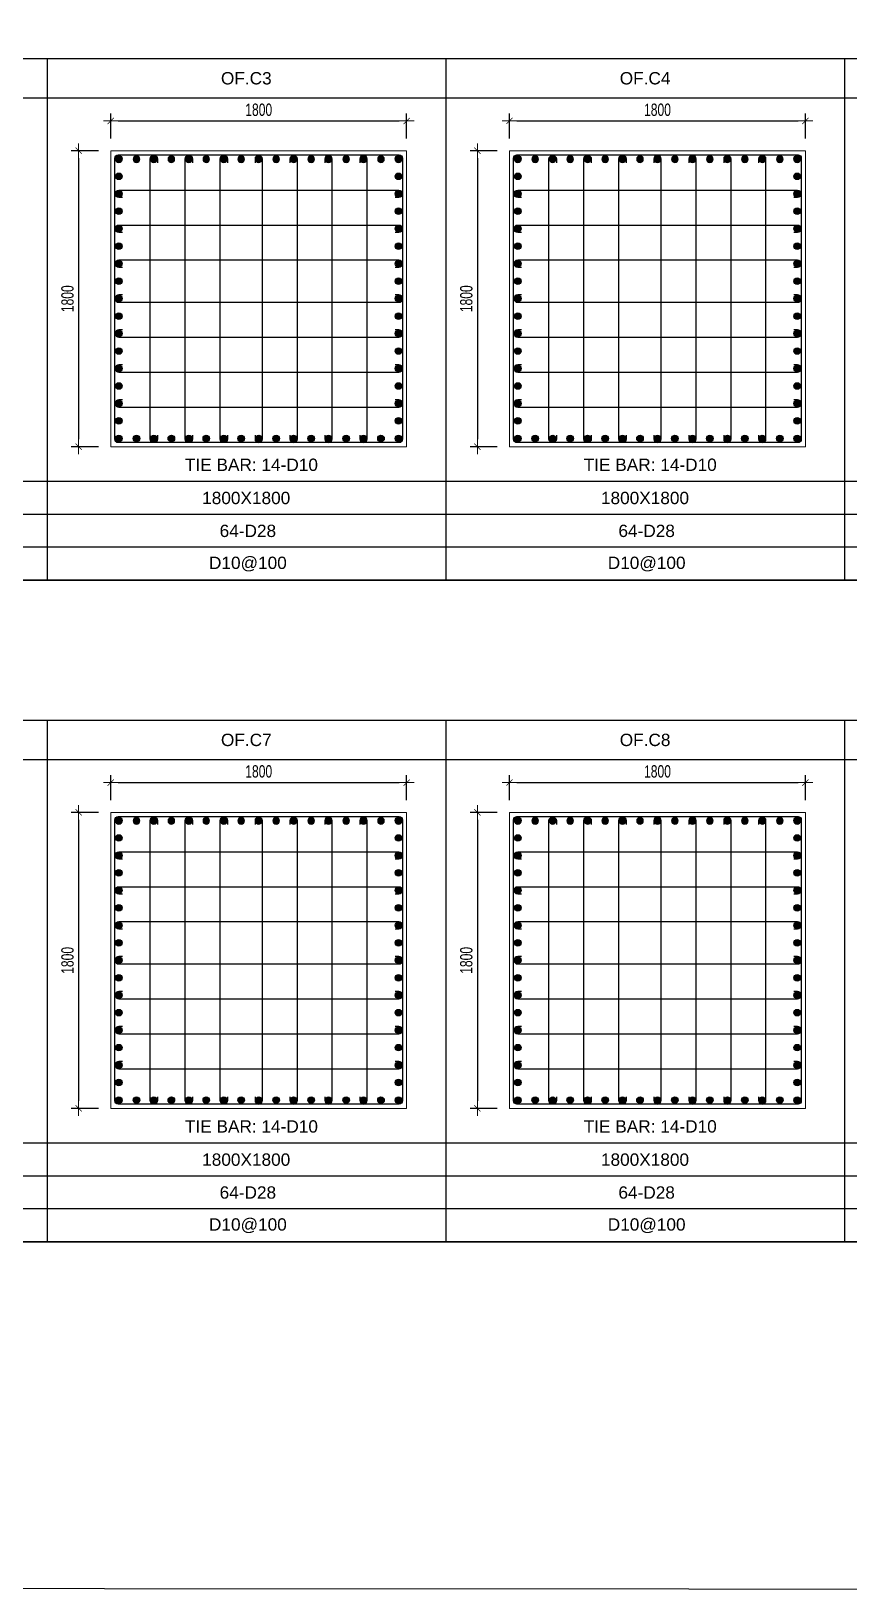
# Model space of a CAD drawing. Header units: millimetres. Extents: x 458085 to 481415, y 87765 to 165974.
# Drawn here: x 464755 to 469729, y 108981 to 118461 of the extents above; entities that cross this region are included whole.
import ezdxf
from ezdxf.enums import TextEntityAlignment as Align

# ---------------------------------------------------------------- set-up
doc = ezdxf.new("R2010")
doc.units = ezdxf.units.MM
doc.linetypes.add('CENTER2', pattern=[1.125, 0.75, -0.125, 0.125, -0.125])
doc.layers.get('Defpoints').update_dxf_attribs({"color": 151, "lineweight": 9})
for name, color, linetype in [('2', 2, 'Continuous'), ('A-ANNO-LEAD', 4, 'Continuous'), ('CEN', 1, 'CENTER2'), ('STL', 3, 'Continuous'), ('TIT1', 3, 'Continuous')]:
    doc.layers.add(name, color=color, linetype=linetype)
doc.layers.add('NDC_S_CONTINUOUS', color=3, linetype='Continuous', lineweight=20)
doc.layers.add('NDC_S_DIM', color=1, linetype='Continuous', lineweight=15)
doc.styles.add('NDC_ARIAL', font='arial.ttf', dxfattribs={"width": 0.85})
doc.styles.add('NDC_DIM', font='', dxfattribs={"width": 0.75})
doc.styles.get('NDC_DIM').set_extended_font_data('Dotum')
doc.dimstyles.new('NDC_dim_30', dxfattribs={"dimscale": 30, "dimtxt": 2.5, "dimasz": 1.5, "dimexe": 1.5, "dimexo": 2.5, "dimgap": 1, "dimtad": 1, "dimdec": 0, "dimzin": 0, "dimdsep": 46, "dimtxsty": 'NDC_DIM', "dimblk": 'DIMMARK', "dimcen": 0.09, "dimdle": 1.2, "dimclrd": 1, "dimclre": 1, "dimclrt": 3, "dimadec": 0, "dimazin": 0, "dimtfac": 1, "dimtdec": 0, "dimtix": 1, "dimtofl": 0, "dimtmove": 0, "dimatfit": 3, "dimfxl": 8, "dimfxlon": 1, "dimtolj": 1, "dimtzin": 0, "dimarcsym": 0})

# ---------------------------------------------------------------- blocks, each defined once
blk = doc.blocks.new('DIMMARK')
at = {"layer": 'NDC_S_DIM', "color": 1}
blk.add_line((-1.5, 0), (1, 0), dxfattribs=at)
at = {"layer": 'NDC_S_DIM', "color": 2, "const_width": 0.1}
blk.add_lwpolyline([(-0.42, -0.42), (0.42, 0.42)], dxfattribs=at)
blk = doc.blocks.new('*D207')
at = {"layer": 'Defpoints', "color": 0, "ltscale": 40, "transparency": 16777216}
for p in [(467039, 117915.5), (465239, 117733.9), (467039, 117733.9)]:
    blk.add_point(p, dxfattribs=at)
at = {"layer": 'NDC_S_DIM', "color": 1, "lineweight": -2, "ltscale": 40, "transparency": 16777216}
for p, q in [((465239, 117808.9), (465239, 117960.5)), ((467039, 117808.9), (467039, 117960.5)), ((465284, 117915.5), (466994, 117915.5))]:
    blk.add_line(p, q, dxfattribs=at)
at = {"layer": 'NDC_S_DIM', "color": 1, "lineweight": -2, "ltscale": 40, "transparency": 16777216, "xscale": 45, "yscale": 45, "zscale": 45, "rotation": 180}
blk.add_blockref('DIMMARK', (465239, 117915.5), dxfattribs=at)
at = {"layer": 'NDC_S_DIM', "color": 1, "lineweight": -2, "ltscale": 40, "transparency": 16777216, "xscale": 45, "yscale": 45, "zscale": 45}
blk.add_blockref('DIMMARK', (467039, 117915.5), dxfattribs=at)
at = {"layer": 'NDC_S_DIM', "color": 3, "ltscale": 40, "transparency": 16777216, "insert": (466139, 117983), "char_height": 75, "attachment_point": 5, "style": 'NDC_DIM'}
blk.add_mtext('\\A1;1800', dxfattribs=at)
blk = doc.blocks.new('*D208')
at = {"layer": 'Defpoints', "color": 0, "ltscale": 40, "transparency": 16777216}
for p in [(465239, 117733.9), (465043.6, 115933.9), (465239, 115933.9)]:
    blk.add_point(p, dxfattribs=at)
at = {"layer": 'NDC_S_DIM', "color": 1, "lineweight": -2, "ltscale": 40, "transparency": 16777216}
for p, q in [((465164, 117733.9), (464998.6, 117733.9)), ((465043.6, 117688.9), (465043.6, 115978.9)), ((465164, 115933.9), (464998.6, 115933.9))]:
    blk.add_line(p, q, dxfattribs=at)
at = {"layer": 'NDC_S_DIM', "color": 1, "lineweight": -2, "ltscale": 40, "transparency": 16777216, "xscale": 45, "yscale": 45, "zscale": 45}
for p, rotation in [((465043.6, 117733.9), 90), ((465043.6, 115933.9), 270)]:
    blk.add_blockref('DIMMARK', p, dxfattribs=dict(at, rotation=rotation))
at = {"layer": 'NDC_S_DIM', "color": 3, "ltscale": 40, "transparency": 16777216, "insert": (464976.1, 116833.9), "char_height": 75, "attachment_point": 5, "rotation": 90, "style": 'NDC_DIM'}
blk.add_mtext('\\A1;1800', dxfattribs=at)
blk = doc.blocks.new('8')
at = {"layer": '2'}
blk.add_hatch(color=256, dxfattribs=at).paths.add_polyline_path([(20, 0, 0.386127), (1.9, 19.9), (-1.9, 19.9, 0.386127), (-20, 0, 1)])
blk.add_circle((0, 0), 20, dxfattribs=at)
blk = doc.blocks.new('5')
at = {"layer": 'CEN', "rotation": 180}
blk.add_blockref('8', (0, 0), dxfattribs=at)
blk = doc.blocks.new('*U187')
at = {"layer": 'STL', "xscale": -1, "rotation": 270}
blk.add_blockref('5', (0, 0), dxfattribs=at)
blk = doc.blocks.new('*U188')
at = {"layer": 'NDC_S_DIM', "color": 0, "linetype": 'ByBlock', "lineweight": -2, "transparency": 16777216}
for p in [(308694.2, 70751.5), (308800.5, 70751.5), (308906.8, 70751.5), (309013.1, 70751.5), (309119.4, 70751.5), (309225.6, 70751.5), (309331.9, 70751.5), (309438.2, 70751.5), (309544.5, 70751.5), (309650.7, 70751.5), (309757, 70751.5), (309863.3, 70751.5), (309969.6, 70751.5), (310075.9, 70751.5), (310182.1, 70751.5), (310288.4, 70751.5), (310394.7, 70751.5)]:
    blk.add_blockref('*U187', p, dxfattribs=at)
blk = doc.blocks.new('*U181')
at = {"layer": 'STL', "xscale": -1, "rotation": 270}
blk.add_blockref('5', (0, 0), dxfattribs=at)
blk = doc.blocks.new('*U182')
at = {"layer": 'NDC_S_DIM', "color": 0, "linetype": 'ByBlock', "lineweight": -2, "transparency": 16777216}
for p in [(308694.2, 70751.5), (308800.5, 70751.5), (308906.8, 70751.5), (309013.1, 70751.5), (309119.4, 70751.5), (309225.6, 70751.5), (309331.9, 70751.5), (309438.2, 70751.5), (309544.5, 70751.5), (309650.7, 70751.5), (309757, 70751.5), (309863.3, 70751.5), (309969.6, 70751.5), (310075.9, 70751.5), (310182.1, 70751.5), (310288.4, 70751.5), (310394.7, 70751.5)]:
    blk.add_blockref('*U181', p, dxfattribs=at)
blk = doc.blocks.new('*U199')
at = {"layer": 'STL', "xscale": -1, "rotation": 270}
blk.add_blockref('5', (0, 0), dxfattribs=at)
blk = doc.blocks.new('*U200')
at = {"layer": 'NDC_S_DIM', "color": 0, "linetype": 'ByBlock', "lineweight": -2, "transparency": 16777216}
for p in [(308694.2, 70751.5), (308800.5, 70751.5), (308906.8, 70751.5), (309013.1, 70751.5), (309119.4, 70751.5), (309225.6, 70751.5), (309331.9, 70751.5), (309438.2, 70751.5), (309544.5, 70751.5), (309650.7, 70751.5), (309757, 70751.5), (309863.3, 70751.5), (309969.6, 70751.5), (310075.9, 70751.5), (310182.1, 70751.5), (310288.4, 70751.5), (310394.7, 70751.5)]:
    blk.add_blockref('*U199', p, dxfattribs=at)
blk = doc.blocks.new('*U185')
at = {"layer": 'STL', "xscale": -1, "rotation": 270}
blk.add_blockref('5', (0, 0), dxfattribs=at)
blk = doc.blocks.new('*U186')
at = {"layer": 'NDC_S_DIM', "color": 0, "linetype": 'ByBlock', "lineweight": -2, "transparency": 16777216}
for p in [(308694.2, 70751.5), (308800.5, 70751.5), (308906.8, 70751.5), (309013.1, 70751.5), (309119.4, 70751.5), (309225.6, 70751.5), (309331.9, 70751.5), (309438.2, 70751.5), (309544.5, 70751.5), (309650.7, 70751.5), (309757, 70751.5), (309863.3, 70751.5), (309969.6, 70751.5), (310075.9, 70751.5), (310182.1, 70751.5), (310288.4, 70751.5), (310394.7, 70751.5)]:
    blk.add_blockref('*U185', p, dxfattribs=at)
blk = doc.blocks.new('*D209')
at = {"layer": 'Defpoints', "color": 0, "ltscale": 40, "transparency": 16777216}
for p in [(469465.1, 117915.5), (467665.1, 117733.9), (469465.1, 117733.9)]:
    blk.add_point(p, dxfattribs=at)
at = {"layer": 'NDC_S_DIM', "color": 1, "lineweight": -2, "ltscale": 40, "transparency": 16777216}
for p, q in [((467665.1, 117808.9), (467665.1, 117960.5)), ((469465.1, 117808.9), (469465.1, 117960.5)), ((467710.1, 117915.5), (469420.1, 117915.5))]:
    blk.add_line(p, q, dxfattribs=at)
at = {"layer": 'NDC_S_DIM', "color": 1, "lineweight": -2, "ltscale": 40, "transparency": 16777216, "xscale": 45, "yscale": 45, "zscale": 45, "rotation": 180}
blk.add_blockref('DIMMARK', (467665.1, 117915.5), dxfattribs=at)
at = {"layer": 'NDC_S_DIM', "color": 1, "lineweight": -2, "ltscale": 40, "transparency": 16777216, "xscale": 45, "yscale": 45, "zscale": 45}
blk.add_blockref('DIMMARK', (469465.1, 117915.5), dxfattribs=at)
at = {"layer": 'NDC_S_DIM', "color": 3, "ltscale": 40, "transparency": 16777216, "insert": (468565.1, 117983), "char_height": 75, "attachment_point": 5, "style": 'NDC_DIM'}
blk.add_mtext('\\A1;1800', dxfattribs=at)
blk = doc.blocks.new('*D210')
at = {"layer": 'Defpoints', "color": 0, "ltscale": 40, "transparency": 16777216}
for p in [(467665.1, 117733.9), (467469.7, 115933.9), (467665.1, 115933.9)]:
    blk.add_point(p, dxfattribs=at)
at = {"layer": 'NDC_S_DIM', "color": 1, "lineweight": -2, "ltscale": 40, "transparency": 16777216}
for p, q in [((467590.1, 117733.9), (467424.7, 117733.9)), ((467469.7, 117688.9), (467469.7, 115978.9)), ((467590.1, 115933.9), (467424.7, 115933.9))]:
    blk.add_line(p, q, dxfattribs=at)
at = {"layer": 'NDC_S_DIM', "color": 1, "lineweight": -2, "ltscale": 40, "transparency": 16777216, "xscale": 45, "yscale": 45, "zscale": 45}
for p, rotation in [((467469.7, 117733.9), 90), ((467469.7, 115933.9), 270)]:
    blk.add_blockref('DIMMARK', p, dxfattribs=dict(at, rotation=rotation))
at = {"layer": 'NDC_S_DIM', "color": 3, "ltscale": 40, "transparency": 16777216, "insert": (467402.1, 116833.9), "char_height": 75, "attachment_point": 5, "rotation": 90, "style": 'NDC_DIM'}
blk.add_mtext('\\A1;1800', dxfattribs=at)
blk = doc.blocks.new('*U183')
at = {"layer": 'STL', "xscale": -1, "rotation": 270}
blk.add_blockref('5', (0, 0), dxfattribs=at)
blk = doc.blocks.new('*U184')
at = {"layer": 'NDC_S_DIM', "color": 0, "linetype": 'ByBlock', "lineweight": -2, "transparency": 16777216}
for p in [(308694.2, 70751.5), (308800.5, 70751.5), (308906.8, 70751.5), (309013.1, 70751.5), (309119.4, 70751.5), (309225.6, 70751.5), (309331.9, 70751.5), (309438.2, 70751.5), (309544.5, 70751.5), (309650.7, 70751.5), (309757, 70751.5), (309863.3, 70751.5), (309969.6, 70751.5), (310075.9, 70751.5), (310182.1, 70751.5), (310288.4, 70751.5), (310394.7, 70751.5)]:
    blk.add_blockref('*U183', p, dxfattribs=at)
blk = doc.blocks.new('*U165')
at = {"layer": 'STL', "xscale": -1, "rotation": 270}
blk.add_blockref('5', (0, 0), dxfattribs=at)
blk = doc.blocks.new('*U166')
at = {"layer": 'NDC_S_DIM', "color": 0, "linetype": 'ByBlock', "lineweight": -2, "transparency": 16777216}
for p in [(308694.2, 70751.5), (308800.5, 70751.5), (308906.8, 70751.5), (309013.1, 70751.5), (309119.4, 70751.5), (309225.6, 70751.5), (309331.9, 70751.5), (309438.2, 70751.5), (309544.5, 70751.5), (309650.7, 70751.5), (309757, 70751.5), (309863.3, 70751.5), (309969.6, 70751.5), (310075.9, 70751.5), (310182.1, 70751.5), (310288.4, 70751.5), (310394.7, 70751.5)]:
    blk.add_blockref('*U165', p, dxfattribs=at)
blk = doc.blocks.new('*U167')
at = {"layer": 'STL', "xscale": -1, "rotation": 270}
blk.add_blockref('5', (0, 0), dxfattribs=at)
blk = doc.blocks.new('*U168')
at = {"layer": 'NDC_S_DIM', "color": 0, "linetype": 'ByBlock', "lineweight": -2, "transparency": 16777216}
for p in [(308694.2, 70751.5), (308800.5, 70751.5), (308906.8, 70751.5), (309013.1, 70751.5), (309119.4, 70751.5), (309225.6, 70751.5), (309331.9, 70751.5), (309438.2, 70751.5), (309544.5, 70751.5), (309650.7, 70751.5), (309757, 70751.5), (309863.3, 70751.5), (309969.6, 70751.5), (310075.9, 70751.5), (310182.1, 70751.5), (310288.4, 70751.5), (310394.7, 70751.5)]:
    blk.add_blockref('*U167', p, dxfattribs=at)
blk = doc.blocks.new('*U169')
at = {"layer": 'STL', "xscale": -1, "rotation": 270}
blk.add_blockref('5', (0, 0), dxfattribs=at)
blk = doc.blocks.new('*U170')
at = {"layer": 'NDC_S_DIM', "color": 0, "linetype": 'ByBlock', "lineweight": -2, "transparency": 16777216}
for p in [(308694.2, 70751.5), (308800.5, 70751.5), (308906.8, 70751.5), (309013.1, 70751.5), (309119.4, 70751.5), (309225.6, 70751.5), (309331.9, 70751.5), (309438.2, 70751.5), (309544.5, 70751.5), (309650.7, 70751.5), (309757, 70751.5), (309863.3, 70751.5), (309969.6, 70751.5), (310075.9, 70751.5), (310182.1, 70751.5), (310288.4, 70751.5), (310394.7, 70751.5)]:
    blk.add_blockref('*U169', p, dxfattribs=at)
blk = doc.blocks.new('*D273')
at = {"layer": 'Defpoints', "color": 0, "ltscale": 40, "transparency": 16777216}
for p in [(467039, 113891), (465239, 113709.5), (467039, 113709.5)]:
    blk.add_point(p, dxfattribs=at)
at = {"layer": 'NDC_S_DIM', "color": 1, "lineweight": -2, "ltscale": 40, "transparency": 16777216}
for p, q in [((465239, 113784.5), (465239, 113936)), ((465284, 113891), (466994, 113891)), ((467039, 113784.5), (467039, 113936))]:
    blk.add_line(p, q, dxfattribs=at)
at = {"layer": 'NDC_S_DIM', "color": 1, "lineweight": -2, "ltscale": 40, "transparency": 16777216, "xscale": 45, "yscale": 45, "zscale": 45, "rotation": 180}
blk.add_blockref('DIMMARK', (465239, 113891), dxfattribs=at)
at = {"layer": 'NDC_S_DIM', "color": 1, "lineweight": -2, "ltscale": 40, "transparency": 16777216, "xscale": 45, "yscale": 45, "zscale": 45}
blk.add_blockref('DIMMARK', (467039, 113891), dxfattribs=at)
at = {"layer": 'NDC_S_DIM', "color": 3, "ltscale": 40, "transparency": 16777216, "insert": (466139, 113958.6), "char_height": 75, "attachment_point": 5, "style": 'NDC_DIM'}
blk.add_mtext('\\A1;1800', dxfattribs=at)
blk = doc.blocks.new('*D274')
at = {"layer": 'Defpoints', "color": 0, "ltscale": 40, "transparency": 16777216}
for p in [(465239, 113709.5), (465043.6, 111909.5), (465239, 111909.5)]:
    blk.add_point(p, dxfattribs=at)
at = {"layer": 'NDC_S_DIM', "color": 1, "lineweight": -2, "ltscale": 40, "transparency": 16777216}
for p, q in [((465164, 113709.5), (464998.6, 113709.5)), ((465043.6, 113664.5), (465043.6, 111954.5)), ((465164, 111909.5), (464998.6, 111909.5))]:
    blk.add_line(p, q, dxfattribs=at)
at = {"layer": 'NDC_S_DIM', "color": 1, "lineweight": -2, "ltscale": 40, "transparency": 16777216, "xscale": 45, "yscale": 45, "zscale": 45}
for p, rotation in [((465043.6, 113709.5), 90), ((465043.6, 111909.5), 270)]:
    blk.add_blockref('DIMMARK', p, dxfattribs=dict(at, rotation=rotation))
at = {"layer": 'NDC_S_DIM', "color": 3, "ltscale": 40, "transparency": 16777216, "insert": (464976.1, 112809.5), "char_height": 75, "attachment_point": 5, "rotation": 90, "style": 'NDC_DIM'}
blk.add_mtext('\\A1;1800', dxfattribs=at)
blk = doc.blocks.new('*U249')
at = {"layer": 'STL', "xscale": -1, "rotation": 270}
blk.add_blockref('5', (0, 0), dxfattribs=at)
blk = doc.blocks.new('*U250')
at = {"layer": 'NDC_S_DIM', "color": 0, "linetype": 'ByBlock', "lineweight": -2, "transparency": 16777216}
for p in [(308694.2, 70751.5), (308800.5, 70751.5), (308906.8, 70751.5), (309013.1, 70751.5), (309119.4, 70751.5), (309225.6, 70751.5), (309331.9, 70751.5), (309438.2, 70751.5), (309544.5, 70751.5), (309650.7, 70751.5), (309757, 70751.5), (309863.3, 70751.5), (309969.6, 70751.5), (310075.9, 70751.5), (310182.1, 70751.5), (310288.4, 70751.5), (310394.7, 70751.5)]:
    blk.add_blockref('*U249', p, dxfattribs=at)
blk = doc.blocks.new('*U263')
at = {"layer": 'STL', "xscale": -1, "rotation": 270}
blk.add_blockref('5', (0, 0), dxfattribs=at)
blk = doc.blocks.new('*U264')
at = {"layer": 'NDC_S_DIM', "color": 0, "linetype": 'ByBlock', "lineweight": -2, "transparency": 16777216}
for p in [(308694.2, 70751.5), (308800.5, 70751.5), (308906.8, 70751.5), (309013.1, 70751.5), (309119.4, 70751.5), (309225.6, 70751.5), (309331.9, 70751.5), (309438.2, 70751.5), (309544.5, 70751.5), (309650.7, 70751.5), (309757, 70751.5), (309863.3, 70751.5), (309969.6, 70751.5), (310075.9, 70751.5), (310182.1, 70751.5), (310288.4, 70751.5), (310394.7, 70751.5)]:
    blk.add_blockref('*U263', p, dxfattribs=at)
blk = doc.blocks.new('*U245')
at = {"layer": 'STL', "xscale": -1, "rotation": 270}
blk.add_blockref('5', (0, 0), dxfattribs=at)
blk = doc.blocks.new('*U246')
at = {"layer": 'NDC_S_DIM', "color": 0, "linetype": 'ByBlock', "lineweight": -2, "transparency": 16777216}
for p in [(308694.2, 70751.5), (308800.5, 70751.5), (308906.8, 70751.5), (309013.1, 70751.5), (309119.4, 70751.5), (309225.6, 70751.5), (309331.9, 70751.5), (309438.2, 70751.5), (309544.5, 70751.5), (309650.7, 70751.5), (309757, 70751.5), (309863.3, 70751.5), (309969.6, 70751.5), (310075.9, 70751.5), (310182.1, 70751.5), (310288.4, 70751.5), (310394.7, 70751.5)]:
    blk.add_blockref('*U245', p, dxfattribs=at)
blk = doc.blocks.new('*U247')
at = {"layer": 'STL', "xscale": -1, "rotation": 270}
blk.add_blockref('5', (0, 0), dxfattribs=at)
blk = doc.blocks.new('*U248')
at = {"layer": 'NDC_S_DIM', "color": 0, "linetype": 'ByBlock', "lineweight": -2, "transparency": 16777216}
for p in [(308694.2, 70751.5), (308800.5, 70751.5), (308906.8, 70751.5), (309013.1, 70751.5), (309119.4, 70751.5), (309225.6, 70751.5), (309331.9, 70751.5), (309438.2, 70751.5), (309544.5, 70751.5), (309650.7, 70751.5), (309757, 70751.5), (309863.3, 70751.5), (309969.6, 70751.5), (310075.9, 70751.5), (310182.1, 70751.5), (310288.4, 70751.5), (310394.7, 70751.5)]:
    blk.add_blockref('*U247', p, dxfattribs=at)
blk = doc.blocks.new('*D275')
at = {"layer": 'Defpoints', "color": 0, "ltscale": 40, "transparency": 16777216}
for p in [(469465.1, 113891), (467665.1, 113709.5), (469465.1, 113709.5)]:
    blk.add_point(p, dxfattribs=at)
at = {"layer": 'NDC_S_DIM', "color": 1, "lineweight": -2, "ltscale": 40, "transparency": 16777216}
for p, q in [((467665.1, 113784.5), (467665.1, 113936)), ((467710.1, 113891), (469420.1, 113891)), ((469465.1, 113784.5), (469465.1, 113936))]:
    blk.add_line(p, q, dxfattribs=at)
at = {"layer": 'NDC_S_DIM', "color": 1, "lineweight": -2, "ltscale": 40, "transparency": 16777216, "xscale": 45, "yscale": 45, "zscale": 45, "rotation": 180}
blk.add_blockref('DIMMARK', (467665.1, 113891), dxfattribs=at)
at = {"layer": 'NDC_S_DIM', "color": 1, "lineweight": -2, "ltscale": 40, "transparency": 16777216, "xscale": 45, "yscale": 45, "zscale": 45}
blk.add_blockref('DIMMARK', (469465.1, 113891), dxfattribs=at)
at = {"layer": 'NDC_S_DIM', "color": 3, "ltscale": 40, "transparency": 16777216, "insert": (468565.1, 113958.6), "char_height": 75, "attachment_point": 5, "style": 'NDC_DIM'}
blk.add_mtext('\\A1;1800', dxfattribs=at)
blk = doc.blocks.new('*D276')
at = {"layer": 'Defpoints', "color": 0, "ltscale": 40, "transparency": 16777216}
for p in [(467665.1, 113709.5), (467469.7, 111909.5), (467665.1, 111909.5)]:
    blk.add_point(p, dxfattribs=at)
at = {"layer": 'NDC_S_DIM', "color": 1, "lineweight": -2, "ltscale": 40, "transparency": 16777216}
for p, q in [((467590.1, 113709.5), (467424.7, 113709.5)), ((467469.7, 113664.5), (467469.7, 111954.5)), ((467590.1, 111909.5), (467424.7, 111909.5))]:
    blk.add_line(p, q, dxfattribs=at)
at = {"layer": 'NDC_S_DIM', "color": 1, "lineweight": -2, "ltscale": 40, "transparency": 16777216, "xscale": 45, "yscale": 45, "zscale": 45}
for p, rotation in [((467469.7, 113709.5), 90), ((467469.7, 111909.5), 270)]:
    blk.add_blockref('DIMMARK', p, dxfattribs=dict(at, rotation=rotation))
at = {"layer": 'NDC_S_DIM', "color": 3, "ltscale": 40, "transparency": 16777216, "insert": (467402.1, 112809.5), "char_height": 75, "attachment_point": 5, "rotation": 90, "style": 'NDC_DIM'}
blk.add_mtext('\\A1;1800', dxfattribs=at)
blk = doc.blocks.new('*U255')
at = {"layer": 'STL', "xscale": -1, "rotation": 270}
blk.add_blockref('5', (0, 0), dxfattribs=at)
blk = doc.blocks.new('*U234')
at = {"layer": 'NDC_S_DIM', "color": 0, "linetype": 'ByBlock', "lineweight": -2, "transparency": 16777216}
for p in [(308694.2, 70751.5), (308800.5, 70751.5), (308906.8, 70751.5), (309013.1, 70751.5), (309119.4, 70751.5), (309225.6, 70751.5), (309331.9, 70751.5), (309438.2, 70751.5), (309544.5, 70751.5), (309650.7, 70751.5), (309757, 70751.5), (309863.3, 70751.5), (309969.6, 70751.5), (310075.9, 70751.5), (310182.1, 70751.5), (310288.4, 70751.5), (310394.7, 70751.5)]:
    blk.add_blockref('*U255', p, dxfattribs=at)
blk = doc.blocks.new('*U235')
at = {"layer": 'STL', "xscale": -1, "rotation": 270}
blk.add_blockref('5', (0, 0), dxfattribs=at)
blk = doc.blocks.new('*U236')
at = {"layer": 'NDC_S_DIM', "color": 0, "linetype": 'ByBlock', "lineweight": -2, "transparency": 16777216}
for p in [(308694.2, 70751.5), (308800.5, 70751.5), (308906.8, 70751.5), (309013.1, 70751.5), (309119.4, 70751.5), (309225.6, 70751.5), (309331.9, 70751.5), (309438.2, 70751.5), (309544.5, 70751.5), (309650.7, 70751.5), (309757, 70751.5), (309863.3, 70751.5), (309969.6, 70751.5), (310075.9, 70751.5), (310182.1, 70751.5), (310288.4, 70751.5), (310394.7, 70751.5)]:
    blk.add_blockref('*U235', p, dxfattribs=at)
blk = doc.blocks.new('*U237')
at = {"layer": 'STL', "xscale": -1, "rotation": 270}
blk.add_blockref('5', (0, 0), dxfattribs=at)
blk = doc.blocks.new('*U238')
at = {"layer": 'NDC_S_DIM', "color": 0, "linetype": 'ByBlock', "lineweight": -2, "transparency": 16777216}
for p in [(308694.2, 70751.5), (308800.5, 70751.5), (308906.8, 70751.5), (309013.1, 70751.5), (309119.4, 70751.5), (309225.6, 70751.5), (309331.9, 70751.5), (309438.2, 70751.5), (309544.5, 70751.5), (309650.7, 70751.5), (309757, 70751.5), (309863.3, 70751.5), (309969.6, 70751.5), (310075.9, 70751.5), (310182.1, 70751.5), (310288.4, 70751.5), (310394.7, 70751.5)]:
    blk.add_blockref('*U237', p, dxfattribs=at)
blk = doc.blocks.new('*U253')
at = {"layer": 'STL', "xscale": -1, "rotation": 270}
blk.add_blockref('5', (0, 0), dxfattribs=at)
blk = doc.blocks.new('*U254')
at = {"layer": 'NDC_S_DIM', "color": 0, "linetype": 'ByBlock', "lineweight": -2, "transparency": 16777216}
for p in [(308694.2, 70751.5), (308800.5, 70751.5), (308906.8, 70751.5), (309013.1, 70751.5), (309119.4, 70751.5), (309225.6, 70751.5), (309331.9, 70751.5), (309438.2, 70751.5), (309544.5, 70751.5), (309650.7, 70751.5), (309757, 70751.5), (309863.3, 70751.5), (309969.6, 70751.5), (310075.9, 70751.5), (310182.1, 70751.5), (310288.4, 70751.5), (310394.7, 70751.5)]:
    blk.add_blockref('*U253', p, dxfattribs=at)

msp = doc.modelspace()

# ---------------------------------------------------------------- linework, layer by layer
at = {"layer": '2', "lineweight": -2, "ltscale": 1000}
for points in [[(467014, 117688.9), (467014, 115978.9, -0.414214), (466994, 115958.9), (465284, 115958.9, -0.414214), (465264, 115978.9), (465264, 117688.9, -0.414214), (465284, 117708.9), (466994, 117708.9, -0.414214)], [(469440.1, 117688.9), (469440.1, 115978.9, -0.414214), (469420.1, 115958.9), (467710.1, 115958.9, -0.414214), (467690.1, 115978.9), (467690.1, 117688.9, -0.414214), (467710.1, 117708.9), (469420.1, 117708.9, -0.414214)], [(467014, 113664.5), (467014, 111954.5, -0.414214), (466994, 111934.5), (465284, 111934.5, -0.414214), (465264, 111954.5), (465264, 113664.5, -0.414214), (465284, 113684.5), (466994, 113684.5, -0.414214)], [(469440.1, 113664.5), (469440.1, 111954.5, -0.414214), (469420.1, 111934.5), (467710.1, 111934.5, -0.414214), (467690.1, 111954.5), (467690.1, 113664.5, -0.414214), (467710.1, 113684.5), (469420.1, 113684.5, -0.414214)]]:
    msp.add_lwpolyline(points, format="xyb", close=True, dxfattribs=at)
at = {"layer": '2'}
for points in [[(465523.8, 116003.5), (465523.8, 115981.4, -1), (465478.8, 115981.4), (465478.8, 117683.4, -1), (465523.8, 117683.4), (465523.8, 117661.3)], [(465736.4, 116003.5), (465736.4, 115981.4, -1), (465691.3, 115981.4), (465691.3, 117683.4, -1), (465736.4, 117683.4), (465736.4, 117661.3)], [(465948.9, 116003.5), (465948.9, 115981.4, -1), (465903.9, 115981.4), (465903.9, 117683.4, -1), (465948.9, 117683.4), (465948.9, 117661.3)], [(466116.5, 116003.5), (466116.5, 115981.4, 1), (466161.5, 115981.4), (466161.5, 117683.4, 1), (466116.5, 117683.4), (466116.5, 117661.3)], [(466329, 116003.5), (466329, 115981.4, 1), (466374, 115981.4), (466374, 117683.4, 1), (466329, 117683.4), (466329, 117661.3)], [(466541.6, 116003.5), (466541.6, 115981.4, 1), (466586.6, 115981.4), (466586.6, 117683.4, 1), (466541.6, 117683.4), (466541.6, 117661.3)], [(466754.1, 116003.5), (466754.1, 115981.4, 1), (466799.1, 115981.4), (466799.1, 117683.4, 1), (466754.1, 117683.4), (466754.1, 117661.3)], [(467949.9, 116003.5), (467949.9, 115981.4, -1), (467904.9, 115981.4), (467904.9, 117683.4, -1), (467949.9, 117683.4), (467949.9, 117661.3)], [(468162.5, 116003.5), (468162.5, 115981.4, -1), (468117.4, 115981.4), (468117.4, 117683.4, -1), (468162.5, 117683.4), (468162.5, 117661.3)], [(468375, 116003.5), (468375, 115981.4, -1), (468330, 115981.4), (468330, 117683.4, -1), (468375, 117683.4), (468375, 117661.3)], [(468542.5, 116003.5), (468542.5, 115981.4, 1), (468587.6, 115981.4), (468587.6, 117683.4, 1), (468542.5, 117683.4), (468542.5, 117661.3)], [(468755.1, 116003.5), (468755.1, 115981.4, 1), (468800.1, 115981.4), (468800.1, 117683.4, 1), (468755.1, 117683.4), (468755.1, 117661.3)], [(468967.7, 116003.5), (468967.7, 115981.4, 1), (469012.7, 115981.4), (469012.7, 117683.4, 1), (468967.7, 117683.4), (468967.7, 117661.3)], [(469180.2, 116003.5), (469180.2, 115981.4, 1), (469225.2, 115981.4), (469225.2, 117683.4, 1), (469180.2, 117683.4), (469180.2, 117661.3)], [(465310.9, 117449.8), (465288.7, 117449.8, -1), (465288.7, 117494.8), (466990.8, 117494.8, -1), (466990.8, 117449.8), (466968.6, 117449.8)], [(467737, 117449.8), (467714.8, 117449.8, -1), (467714.8, 117494.8), (469416.9, 117494.8, -1), (469416.9, 117449.8), (469394.7, 117449.8)], [(465310.9, 117237.2), (465288.7, 117237.2, -1), (465288.7, 117282.3), (466990.8, 117282.3, -1), (466990.8, 117237.2), (466968.6, 117237.2)], [(467737, 117237.2), (467714.8, 117237.2, -1), (467714.8, 117282.3), (469416.9, 117282.3, -1), (469416.9, 117237.2), (469394.7, 117237.2)], [(465310.9, 117024.7), (465288.7, 117024.7, -1), (465288.7, 117069.7), (466990.8, 117069.7, -1), (466990.8, 117024.7), (466968.6, 117024.7)], [(467737, 117024.7), (467714.8, 117024.7, -1), (467714.8, 117069.7), (469416.9, 117069.7, -1), (469416.9, 117024.7), (469394.7, 117024.7)], [(465310.9, 116857.2), (465288.7, 116857.2, 1), (465288.7, 116812.1), (466990.8, 116812.1, 1), (466990.8, 116857.2), (466968.6, 116857.2)], [(467737, 116857.2), (467714.8, 116857.2, 1), (467714.8, 116812.1), (469416.9, 116812.1, 1), (469416.9, 116857.2), (469394.7, 116857.2)], [(465310.9, 116644.6), (465288.7, 116644.6, 1), (465288.7, 116599.6), (466990.8, 116599.6, 1), (466990.8, 116644.6), (466968.6, 116644.6)], [(467737, 116644.6), (467714.8, 116644.6, 1), (467714.8, 116599.6), (469416.9, 116599.6, 1), (469416.9, 116644.6), (469394.7, 116644.6)], [(465310.9, 116432), (465288.7, 116432, 1), (465288.7, 116387), (466990.8, 116387, 1), (466990.8, 116432), (466968.6, 116432)], [(467737, 116432), (467714.8, 116432, 1), (467714.8, 116387), (469416.9, 116387, 1), (469416.9, 116432), (469394.7, 116432)], [(465310.9, 116219.5), (465288.7, 116219.5, 1), (465288.7, 116174.5), (466990.8, 116174.5, 1), (466990.8, 116219.5), (466968.6, 116219.5)], [(467737, 116219.5), (467714.8, 116219.5, 1), (467714.8, 116174.5), (469416.9, 116174.5, 1), (469416.9, 116219.5), (469394.7, 116219.5)], [(465523.8, 111979.1), (465523.8, 111957, -1), (465478.8, 111957), (465478.8, 113659, -1), (465523.8, 113659), (465523.8, 113636.8)], [(465736.4, 111979.1), (465736.4, 111957, -1), (465691.3, 111957), (465691.3, 113659, -1), (465736.4, 113659), (465736.4, 113636.8)], [(465948.9, 111979.1), (465948.9, 111957, -1), (465903.9, 111957), (465903.9, 113659, -1), (465948.9, 113659), (465948.9, 113636.8)], [(466116.5, 111979.1), (466116.5, 111957, 1), (466161.5, 111957), (466161.5, 113659, 1), (466116.5, 113659), (466116.5, 113636.8)], [(466329, 111979.1), (466329, 111957, 1), (466374, 111957), (466374, 113659, 1), (466329, 113659), (466329, 113636.8)], [(466541.6, 111979.1), (466541.6, 111957, 1), (466586.6, 111957), (466586.6, 113659, 1), (466541.6, 113659), (466541.6, 113636.8)], [(466754.1, 111979.1), (466754.1, 111957, 1), (466799.1, 111957), (466799.1, 113659, 1), (466754.1, 113659), (466754.1, 113636.8)], [(467949.9, 111979.1), (467949.9, 111957, -1), (467904.9, 111957), (467904.9, 113659, -1), (467949.9, 113659), (467949.9, 113636.8)], [(468162.5, 111979.1), (468162.5, 111957, -1), (468117.4, 111957), (468117.4, 113659, -1), (468162.5, 113659), (468162.5, 113636.8)], [(468375, 111979.1), (468375, 111957, -1), (468330, 111957), (468330, 113659, -1), (468375, 113659), (468375, 113636.8)], [(468542.5, 111979.1), (468542.5, 111957, 1), (468587.6, 111957), (468587.6, 113659, 1), (468542.5, 113659), (468542.5, 113636.8)], [(468755.1, 111979.1), (468755.1, 111957, 1), (468800.1, 111957), (468800.1, 113659, 1), (468755.1, 113659), (468755.1, 113636.8)], [(468967.7, 111979.1), (468967.7, 111957, 1), (469012.7, 111957), (469012.7, 113659, 1), (468967.7, 113659), (468967.7, 113636.8)], [(469180.2, 111979.1), (469180.2, 111957, 1), (469225.2, 111957), (469225.2, 113659, 1), (469180.2, 113659), (469180.2, 113636.8)], [(465310.9, 113425.4), (465288.7, 113425.4, -1), (465288.7, 113470.4), (466990.8, 113470.4, -1), (466990.8, 113425.4), (466968.6, 113425.4)], [(467737, 113425.4), (467714.8, 113425.4, -1), (467714.8, 113470.4), (469416.9, 113470.4, -1), (469416.9, 113425.4), (469394.7, 113425.4)], [(465310.9, 113212.8), (465288.7, 113212.8, -1), (465288.7, 113257.8), (466990.8, 113257.8, -1), (466990.8, 113212.8), (466968.6, 113212.8)], [(467737, 113212.8), (467714.8, 113212.8, -1), (467714.8, 113257.8), (469416.9, 113257.8, -1), (469416.9, 113212.8), (469394.7, 113212.8)], [(465310.9, 113000.2), (465288.7, 113000.2, -1), (465288.7, 113045.3), (466990.8, 113045.3, -1), (466990.8, 113000.2), (466968.6, 113000.2)], [(467737, 113000.2), (467714.8, 113000.2, -1), (467714.8, 113045.3), (469416.9, 113045.3, -1), (469416.9, 113000.2), (469394.7, 113000.2)], [(465310.9, 112832.7), (465288.7, 112832.7, 1), (465288.7, 112787.7), (466990.8, 112787.7, 1), (466990.8, 112832.7), (466968.6, 112832.7)], [(467737, 112832.7), (467714.8, 112832.7, 1), (467714.8, 112787.7), (469416.9, 112787.7, 1), (469416.9, 112832.7), (469394.7, 112832.7)], [(465310.9, 112620.1), (465288.7, 112620.1, 1), (465288.7, 112575.1), (466990.8, 112575.1, 1), (466990.8, 112620.1), (466968.6, 112620.1)], [(467737, 112620.1), (467714.8, 112620.1, 1), (467714.8, 112575.1), (469416.9, 112575.1, 1), (469416.9, 112620.1), (469394.7, 112620.1)], [(465310.9, 112407.6), (465288.7, 112407.6, 1), (465288.7, 112362.6), (466990.8, 112362.6, 1), (466990.8, 112407.6), (466968.6, 112407.6)], [(467737, 112407.6), (467714.8, 112407.6, 1), (467714.8, 112362.6), (469416.9, 112362.6, 1), (469416.9, 112407.6), (469394.7, 112407.6)], [(465310.9, 112195), (465288.7, 112195, 1), (465288.7, 112150), (466990.8, 112150, 1), (466990.8, 112195), (466968.6, 112195)], [(467737, 112195), (467714.8, 112195, 1), (467714.8, 112150), (469416.9, 112150, 1), (469416.9, 112195), (469394.7, 112195)]]:
    msp.add_lwpolyline(points, format="xyb", dxfattribs=at)
at = {"layer": 'A-ANNO-LEAD'}
msp.add_lwpolyline([(458087.5, 108994), (479422.5, 108980.9), (479422.5, 125600.9), (458087.5, 125614)], close=True, dxfattribs=at)
at = {"layer": 'NDC_S_CONTINUOUS', "ltscale": 70}
for points in [[(467039, 117733.9), (467039, 115933.9), (465239, 115933.9), (465239, 117733.9), (467039, 117733.9)], [(469465.1, 117733.9), (469465.1, 115933.9), (467665.1, 115933.9), (467665.1, 117733.9), (469465.1, 117733.9)], [(467039, 113709.5), (467039, 111909.5), (465239, 111909.5), (465239, 113709.5), (467039, 113709.5)], [(469465.1, 113709.5), (469465.1, 111909.5), (467665.1, 111909.5), (467665.1, 113709.5), (469465.1, 113709.5)]]:
    msp.add_lwpolyline(points, dxfattribs=at)
at = {"layer": 'TIT1', "color": 2}
for p, q in [((458715.4, 118295), (479422.5, 118295)), ((458715.4, 114270.6), (479422.5, 114270.6))]:
    msp.add_line(p, q, dxfattribs=at)
at = {"layer": 'TIT1'}
for p, q in [((464851.5, 118295), (464851.5, 115122.3)), ((467277.6, 118295), (467277.6, 115122.3)), ((469703.7, 118295), (469703.7, 115122.3)), ((458715.4, 118055), (479422.5, 118055)), ((458715.4, 115122.3), (479422.5, 115122.3)), ((464851.5, 114270.6), (464851.5, 111097.9)), ((467277.6, 114270.6), (467277.6, 111097.9)), ((469703.7, 114270.6), (469703.7, 111097.9)), ((458715.4, 114030.6), (479422.5, 114030.6)), ((458715.4, 111097.9), (479422.5, 111097.9))]:
    msp.add_line(p, q, dxfattribs=at)
at = {"layer": 'TIT1', "color": 8}
for p, q in [((479422.5, 115722.3), (458715.4, 115722.3)), ((479422.5, 115522.3), (458715.4, 115522.3)), ((479422.5, 115322.3), (458715.4, 115322.3)), ((479422.5, 115122.3), (459144.6, 115122.3)), ((479422.5, 111697.9), (458715.4, 111697.9)), ((479422.5, 111497.9), (458715.4, 111497.9)), ((479422.5, 111297.9), (458715.4, 111297.9)), ((479422.5, 111097.9), (459144.6, 111097.9))]:
    msp.add_line(p, q, dxfattribs=at)

# ---------------------------------------------------------------- block references
at = {"layer": 'NDC_S_DIM', "xscale": -1}
for name, p, rotation in [('*U200', (394537.2, -192709.8), 270), ('*U186', (396237.7, -192709.8), 270), ('*U168', (396963.3, -192709.8), 270), ('*U170', (398663.8, -192709.8), 270), ('*U182', (156594.5, 186735.9), 180), ('*U166', (159020.6, 186735.9), 180), ('*U246', (394537.2, -196734.3), 270), ('*U248', (396237.7, -196734.3), 270), ('*U238', (396963.3, -196734.3), 270), ('*U254', (398663.8, -196734.3), 270), ('*U264', (156594.5, 182711.5), 180), ('*U236', (159020.6, 182711.5), 180)]:
    msp.add_blockref(name, p, dxfattribs=dict(at, rotation=rotation))
at = {"layer": 'NDC_S_DIM'}
for name, p in [('*U188', (156594.5, 46931.9)), ('*U184', (159020.6, 46931.9)), ('*U250', (156594.5, 42907.4)), ('*U234', (159020.6, 42907.4))]:
    msp.add_blockref(name, p, dxfattribs=at)

# ---------------------------------------------------------------- texts
at = {"layer": 'TIT1', "color": 2, "style": 'NDC_ARIAL'}
for s, p in [('OF.C3', (466063.6, 118175)), ('OF.C4', (468489.7, 118175)), ('OF.C7', (466063.6, 114150.6)), ('OF.C8', (468489.7, 114150.6))]:
    msp.add_text(s, height=75, dxfattribs=at).set_placement(p, align=Align.MIDDLE)
at = {"layer": 'TIT1', "style": 'NDC_ARIAL'}
for s, p in [('TIE BAR: 14-D10', (466094.8, 115824.1)), ('TIE BAR: 14-D10', (468520.9, 115824.1)), ('64-D28', (466073.1, 115422.1)), ('64-D28', (468499.2, 115422.1)), ('D10@100', (466073.1, 115222.1)), ('D10@100', (468499.2, 115222.1)), ('TIE BAR: 14-D10', (466094.8, 111799.6)), ('TIE BAR: 14-D10', (468520.9, 111799.6)), ('64-D28', (466073.1, 111397.7)), ('64-D28', (468499.2, 111397.7)), ('D10@100', (466073.1, 111197.7)), ('D10@100', (468499.2, 111197.7))]:
    msp.add_text(s, height=75, dxfattribs=at).set_placement(p, align=Align.MIDDLE)
at = {"layer": 'TIT1', "color": 6, "style": 'NDC_ARIAL'}
for p in [(466063, 115622.1), (468489.1, 115622.1), (466063, 111597.7), (468489.1, 111597.7)]:
    msp.add_text('1800X1800', height=75, dxfattribs=at).set_placement(p, align=Align.MIDDLE)

# ---------------------------------------------------------------- dimensions: what is measured, and where the dimension line sits
at = {"layer": 'NDC_S_DIM', "ltscale": 40}
for base, p1, p2, picture, middle in [((467039, 117915.5), (465239, 117733.9), (467039, 117733.9), '*D207', (466139, 117983)), ((469465.1, 117915.5), (467665.1, 117733.9), (469465.1, 117733.9), '*D209', (468565.1, 117983)), ((467039, 113891), (465239, 113709.5), (467039, 113709.5), '*D273', (466139, 113958.6)), ((469465.1, 113891), (467665.1, 113709.5), (469465.1, 113709.5), '*D275', (468565.1, 113958.6))]:
    dim = msp.add_linear_dim(base=base, p1=p1, p2=p2, dimstyle='NDC_dim_30', dxfattribs=at)
    dim.commit()
    dim.dimension.update_dxf_attribs({"geometry": picture, "text_midpoint": middle})
for base, p1, p2, picture, middle in [((465043.6, 115933.9), (465239, 117733.9), (465239, 115933.9), '*D208', (464976.1, 116833.9)), ((467469.7, 115933.9), (467665.1, 117733.9), (467665.1, 115933.9), '*D210', (467402.1, 116833.9)), ((465043.6, 111909.5), (465239, 113709.5), (465239, 111909.5), '*D274', (464976.1, 112809.5)), ((467469.7, 111909.5), (467665.1, 113709.5), (467665.1, 111909.5), '*D276', (467402.1, 112809.5))]:
    dim = msp.add_linear_dim(base=base, p1=p1, p2=p2, angle=90, dimstyle='NDC_dim_30', dxfattribs=at)
    dim.commit()
    dim.dimension.update_dxf_attribs({"geometry": picture, "text_midpoint": middle})

doc.saveas('drawing.dxf')
